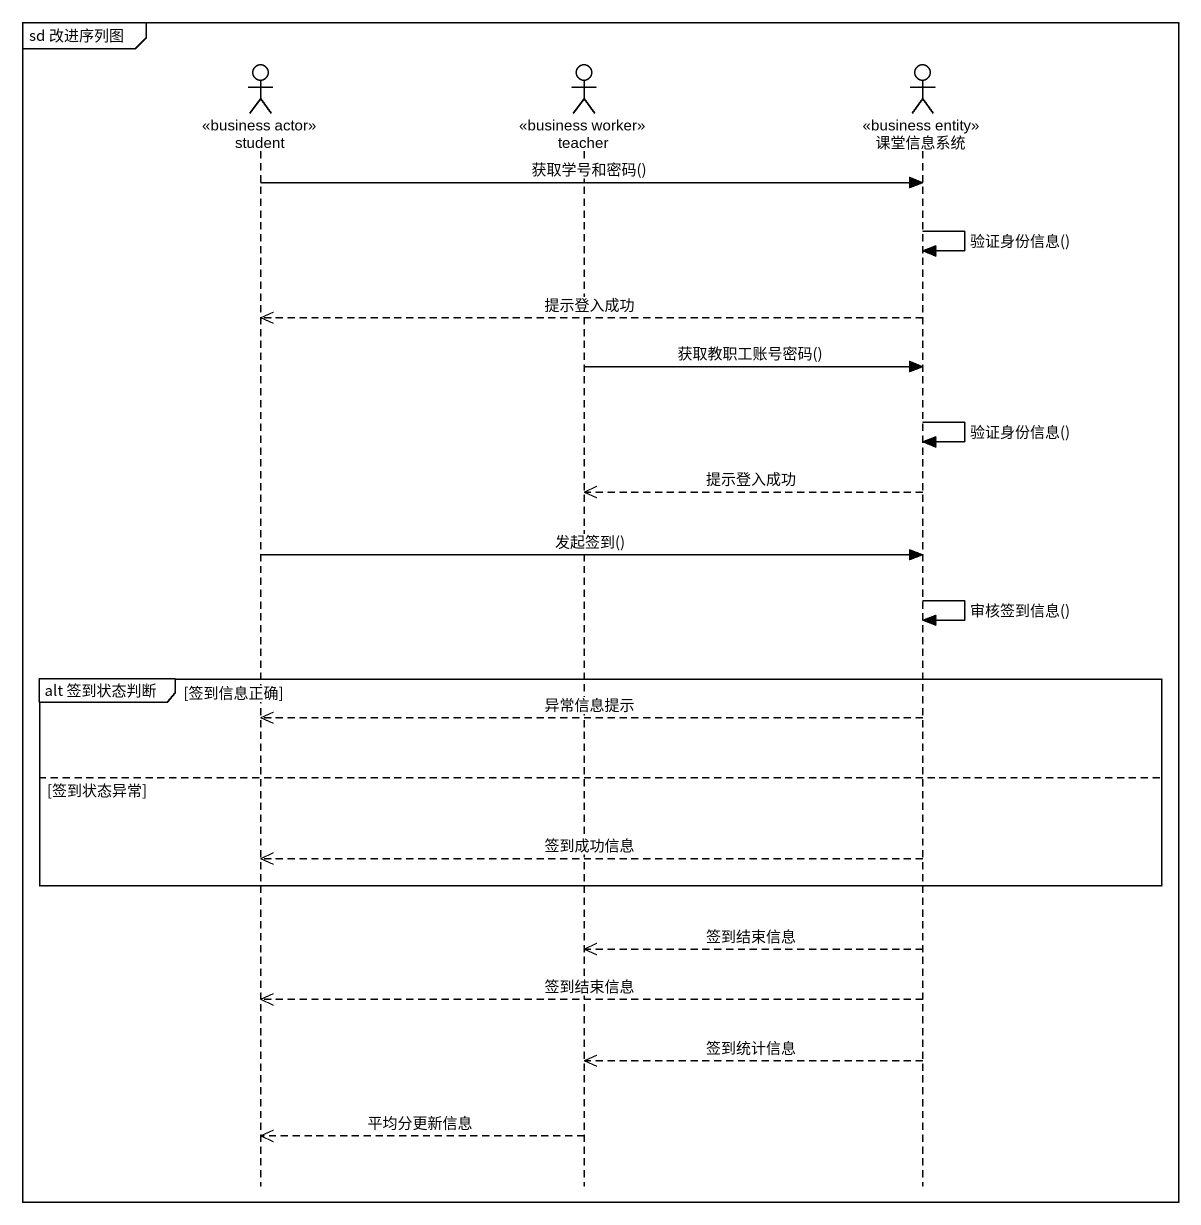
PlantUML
@startuml
mainframe sd 改进序列图
hide footbox
actor student <<business actor>>
actor teacher <<business worker>>
actor 课堂信息系统 <<business entity>>

student -> 课堂信息系统 : 获取学号和密码()
课堂信息系统 -> 课堂信息系统 : 验证身份信息()
课堂信息系统 -->> student : 提示登入成功
teacher -> 课堂信息系统 : 获取教职工账号密码()
课堂信息系统 -> 课堂信息系统 : 验证身份信息()
课堂信息系统 -->> teacher : 提示登入成功
student -> 课堂信息系统 : 发起签到()
课堂信息系统 -> 课堂信息系统 : 审核签到信息()
group alt 签到状态判断 [签到信息正确]
  课堂信息系统 -->> student : 异常信息提示
else 签到状态异常
  课堂信息系统 -->> student : 签到成功信息
end
课堂信息系统 -->> teacher : 签到结束信息
课堂信息系统 -->> student : 签到结束信息
课堂信息系统 -->> teacher : 签到统计信息
teacher -->> student : 平均分更新信息
@enduml
